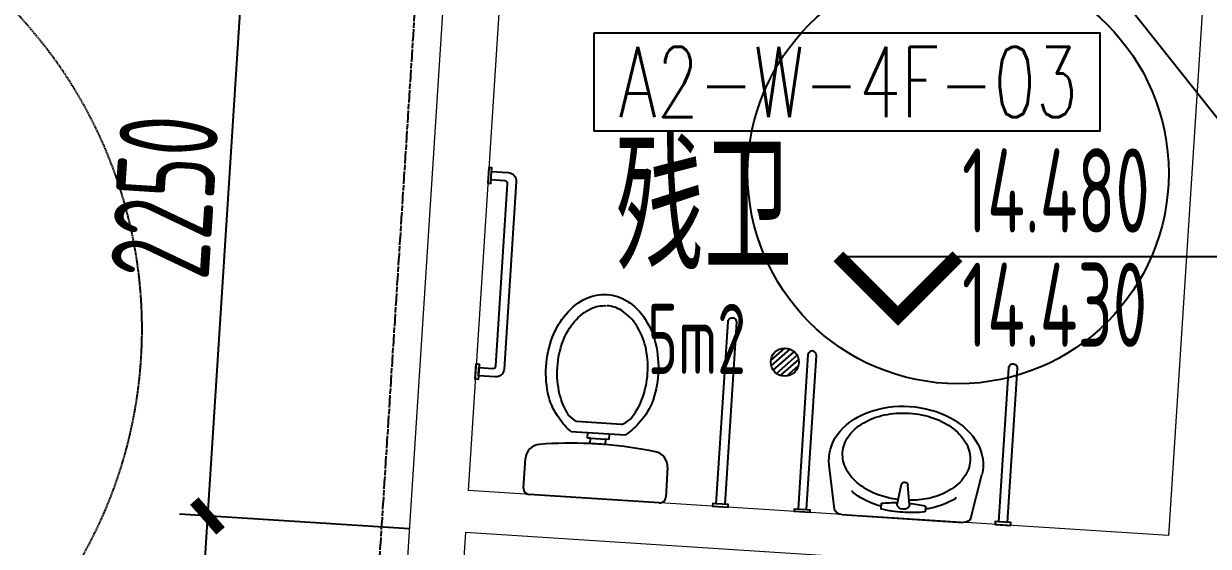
# Model space of a CAD drawing. Header units: millimetres. Extents: x 11677979 to 24947533, y -12764720 to -6308891.
# Drawn here: x 11799726 to 11803946, y -6393219 to -6391357 of the extents above; entities that cross this region are included whole.
import ezdxf
from ezdxf.enums import TextEntityAlignment as Align

# ---------------------------------------------------------------- set-up
doc = ezdxf.new("R2010")
doc.units = ezdxf.units.MM
doc.header["$LTSCALE"] = 10
for name, pattern in [('A2-RG-AXIS$0$CENTER', [2, 1.25, -0.25, 0.25, -0.25]), ('A2-RG-AXIS$0$DOTE', [2.4200000000000004, 2, -0.2, 0.02, -0.2]), ('A2-RI-F4$0$A2-RG-AXIS$0$CENTER', [2, 1.25, -0.25, 0.25, -0.25]), ('A2-RI-F4$0$A2-RG-AXIS$0$DOTE', [2.4200000000000004, 2, -0.2, 0.02, -0.2]), ('A2-RI-F4$0$A2-RV-F4$0$HIDDEN', [0.375, 0.25, -0.125]), ('A2-RV-F4$0$HIDDEN', [0.375, 0.25, -0.125])]:
    doc.linetypes.add(name, pattern=pattern)
for name, color, linetype in [('A2-RB-F4$0$$34$A-DIMS-100', 1, 'Continuous'), ('A2-RD-F4$0$A-1-1-X-toilel$0$A-FIXT', 55, 'Continuous'), ('A2-RD-F4$0$A-FIXT', 55, 'Continuous'), ('A2-RG-AXIS$0$A-GRID', 1, 'A2-RG-AXIS$0$CENTER'), ('A2-RI-F4$0$$1$A-SYMB-NUMB-T', 4, 'Continuous'), ('A2-RI-F4$0$$2$A-SYMB', 4, 'Continuous'), ('A2-RI-F4$0$A-SYMB', 4, 'Continuous'), ('A2-RI-F4$0$A-SYMB-AREA', 4, 'Continuous'), ('A2-RI-F4$0$A-SYMB-NAME', 4, 'Continuous'), ('A2-RI-F4$0$A2-RB-F4$0$$34$A-DIMS-100', 1, 'Continuous'), ('A2-RI-F4$0$A2-RD-F4$0$A-1-1-X-toilel$0$A-FIXT', 55, 'Continuous'), ('A2-RI-F4$0$A2-RD-F4$0$A-FIXT', 55, 'Continuous'), ('A2-RI-F4$0$A2-RG-AXIS$0$A-GRID', 1, 'A2-RI-F4$0$A2-RG-AXIS$0$CENTER'), ('A2-RI-F4$0$A2-RV-F4$0$A-SYMB', 4, 'Continuous'), ('A2-RV-F4$0$A-SYMB', 4, 'Continuous')]:
    doc.layers.add(name, color=color, linetype=linetype)
doc.layers.add('A2-RI-F4$0$A-WALL', color=7, linetype='Continuous', lineweight=5)
doc.styles.add('A2-RB-F4$0$$0$XD2008', font='hzs.shx', dxfattribs={"width": 0.7, "bigfont": 'hztxt.shx'})
doc.styles.add('A2-RI-F4$0$$0$XD2008', font='hzs.shx', dxfattribs={"width": 0.7, "bigfont": 'hztxt.shx'})
doc.styles.add('A2-RI-F4$0$$1$ECADI-TXT', font='simplex.shx', dxfattribs={"bigfont": 'hztxt.shx'})
doc.styles.add('A2-RI-F4$0$A2-RB-F4$0$$0$XD2008', font='hzs.shx', dxfattribs={"width": 0.7, "bigfont": 'hztxt.shx'})
doc.styles.add('A2-RI-F4$0$ECADI', font='hzs.shx', dxfattribs={"width": 0.7, "bigfont": 'hztxt.shx'})
doc.dimstyles.new('A2-RB-F4$0$$0$XD100$0', dxfattribs={"dimscale": 100, "dimtxt": 3.5, "dimasz": 1, "dimexe": 1, "dimexo": 2, "dimgap": 0.5, "dimtad": 1, "dimdec": 0, "dimdsep": 46, "dimtxsty": 'A2-RB-F4$0$$0$XD2008', "dimblk1": 'A2-RB-F4$0$$20$_ArchTick', "dimblk2": 'A2-RB-F4$0$$20$_ArchTick', "dimsah": 1, "dimcen": 2.5, "dimclrt": 4, "dimaunit": 1, "dimadec": 0, "dimazin": 0, "dimtfac": 1, "dimtdec": 0, "dimtix": 1, "dimtmove": 2, "dimatfit": 3, "dimfxl": 0, "dimtolj": 1, "dimtzin": 0, "dimarcsym": 0})
doc.dimstyles.new('A2-RI-F4$0$A2-RB-F4$0$$0$XD100$0', dxfattribs={"dimscale": 100, "dimtxt": 3.5, "dimasz": 1, "dimexe": 1, "dimexo": 2, "dimgap": 0.5, "dimtad": 1, "dimdec": 0, "dimdsep": 46, "dimtxsty": 'A2-RI-F4$0$A2-RB-F4$0$$0$XD2008', "dimblk1": 'A2-RI-F4$0$A2-RB-F4$0$$20$_ArchTick', "dimblk2": 'A2-RI-F4$0$A2-RB-F4$0$$20$_ArchTick', "dimsah": 1, "dimcen": 2.5, "dimclrt": 4, "dimaunit": 1, "dimadec": 0, "dimazin": 0, "dimtfac": 1, "dimtdec": 0, "dimtix": 1, "dimtmove": 2, "dimatfit": 3, "dimfxl": 0, "dimtolj": 1, "dimtzin": 0, "dimarcsym": 0})
pattern_1 = [(41.32146614567958, (11880929.24264596, -5759182.794517373), (-10.48199399718827, 11.92239182559058), [])]

# ---------------------------------------------------------------- blocks, each defined once
blk = doc.blocks.new('A2-RV-F4')
at = {"layer": 'A2-RV-F4$0$A-SYMB', "linetype": 'A2-RV-F4$0$HIDDEN'}
blk.add_arc((11798502.78281213, -6392446.420537992), 1645.164536889045, 270.8588554621286, 81.78349166502728, dxfattribs=at)
blk = doc.blocks.new('A2-RB-F4$0$$20$_ArchTick')
at = {"color": 0, "linetype": 'ByBlock', "const_width": 0.4}
blk.add_lwpolyline([(-0.5, -0.5), (0.5, 0.5)], dxfattribs=at)
blk = doc.blocks.new('*D267')
at = {"layer": 'A2-RB-F4$0$$34$A-DIMS-100', "color": 0, "lineweight": -2, "transparency": 16777216}
for p, q in [((11801100.31707512, -6393157.428807097), (11800280.98765041, -6393104.750277793)), ((11800380.78159869, -6393111.166498509), (11800313.15555462, -6394162.980368664)), ((11801032.69103106, -6394209.242677252), (11800213.36160635, -6394156.564147948))]:
    blk.add_line(p, q, dxfattribs=at)
at = {"layer": 'Defpoints', "color": 0, "transparency": 16777216}
for p in [(11801299.90497167, -6393170.261248529), (11800313.15555462, -6394162.980368664), (11801232.2789276, -6394222.075118684)]:
    blk.add_point(p, dxfattribs=at)
at = {"layer": 'A2-RB-F4$0$$34$A-DIMS-100', "color": 0, "lineweight": -2, "transparency": 16777216, "xscale": 100, "yscale": 100, "zscale": 100}
for p, rotation in [((11800380.78159869, -6393111.166498509), 86.32124926821922), ((11800313.15555462, -6394162.980368664), 266.3212492682192)]:
    blk.add_blockref('A2-RB-F4$0$$20$_ArchTick', p, dxfattribs=dict(at, rotation=rotation))
at = {"layer": 'A2-RB-F4$0$$34$A-DIMS-100', "color": 4, "transparency": 16777216, "insert": (11800122.43219304, -6393622.636936976), "char_height": 350, "attachment_point": 5, "rotation": 86.32124926821923, "style": 'A2-RB-F4$0$$0$XD2008'}
blk.add_mtext('\\A1;1050', dxfattribs=at)
blk = doc.blocks.new('*D272')
at = {"layer": 'A2-RB-F4$0$$34$A-DIMS-100', "color": 0, "lineweight": -2, "transparency": 16777216}
for p, q in [((11800525.23017658, -6390866.068067582), (11800380.87819862, -6393111.171163666)), ((11801244.66914051, -6390912.325380953), (11800425.43623905, -6390859.651679713)), ((11801100.31716255, -6393157.428477036), (11800281.08426109, -6393104.754775797))]:
    blk.add_line(p, q, dxfattribs=at)
at = {"layer": 'Defpoints', "color": 0, "transparency": 16777216}
for p in [(11801444.25701556, -6390925.15815669), (11800380.87819862, -6393111.171163666), (11801299.9050376, -6393170.261252774)]:
    blk.add_point(p, dxfattribs=at)
at = {"layer": 'A2-RB-F4$0$$34$A-DIMS-100', "color": 0, "lineweight": -2, "transparency": 16777216, "xscale": 100, "yscale": 100, "zscale": 100}
for p, rotation in [((11800525.23017658, -6390866.068067582), 86.32115329912503), ((11800380.87819862, -6393111.171163666), 266.3211532991251)]:
    blk.add_blockref('A2-RB-F4$0$$20$_ArchTick', p, dxfattribs=dict(at, rotation=rotation))
at = {"layer": 'A2-RB-F4$0$$34$A-DIMS-100', "color": 4, "transparency": 16777216, "insert": (11800228.51782816, -6391974.182742918), "char_height": 350, "attachment_point": 5, "rotation": 86.32115329912504, "style": 'A2-RB-F4$0$$0$XD2008'}
blk.add_mtext('\\A1;2250', dxfattribs=at)
blk = doc.blocks.new('A2-RD-F4$0$A1088D2A')
for p, q in [((-0.4300000000000068, 0), (0.4300000000000068, 0)), ((-0.4699999999999704, -0.235336267095184), (-0.4700000000000131, -0.0400000000000027)), ((0.4700000000000131, -0.03999999999999559), (0.4700000000000273, -0.2353362670951911)), ((-0.04999999999996874, -0.3957167111844767), (-0.04999999999998295, -0.3605386372609218)), ((0.05000000000001137, -0.3605386372609218), (0.04999999999999716, -0.3957167111844802)), ((-0.1762938147833138, -0.4309881117825811), (0.1809100379928869, -0.4309881117825811)), ((-0.06999999999997897, -0.3957167111844802), (-0.04999999999996874, -0.3957167111844767)), ((-0.06999999999999318, -0.4309881117825811), (-0.06999999999997897, -0.3957167111844802)), ((0.04999999999999716, -0.3957167111844802), (-0.04999999999996874, -0.3957167111844767)), ((0.04999999999999716, -0.3957167111844802), (0.07000000000000739, -0.3957167111844802)), ((0.07000000000000739, -0.3957167111844802), (0.07000000000000739, -0.4309881117825811)), ((-0.1484167180438694, -0.4997169248503378), (0.1484167180438694, -0.4997169248503378))]:
    blk.add_line(p, q)
for points in [[(0.002308111604786557, -1.35, -0.128380851963308), (-0.133145106430043, -1.314637976685676, -0.106267858386305), (-0.2593697823085719, -1.203377380979279, -0.0850651022026369), (-0.3381833015746485, -1.047009278842657, -0.07442225656738125), (-0.367760314940713, -0.8493990655887919, -0.07442225656738106), (-0.3381833015746487, -0.6517888523349271, -0.09398519693808477), (-0.2593697823085721, -0.5142866828826407, -0.0738717931688168), (-0.1762938147833138, -0.4309881117825811, -0.1309213330563596)], [(0.180910037992887, -0.4309881117825811, -0.07387179316881685), (0.2639860055181452, -0.5142866828826407, -0.09398519693808455), (0.3427995247842218, -0.6517888523349271, -0.0744222565673809), (0.3723765381502862, -0.8493990655887919, -0.07442225656738098), (0.3427995247842218, -1.047009278842656, -0.08506510220263751), (0.2639860055181452, -1.203377380979279, -0.106267858386305), (0.1377613296396161, -1.314637976685676, -0.1283808519633083), (0.002308111604786557, -1.35, -0.1309213330563591)], [(-0.1484167180438695, -0.4997169248503378, 0.07365400395430324), (-0.2043185169707629, -0.5395298440589007, 0.08506510220264732), (-0.2718499929185088, -0.6735140745154038, 0.07442225656737694), (-0.298175316120222, -0.8493990655887919, 0.07442225656738169), (-0.2718499929185058, -1.02528405666219, 0.08506510220263948), (-0.2043185169707648, -1.15926828711868, 0.1062678583862979), (-0.1014907335803409, -1.249905718790097, 0.1283808519633133), (-0.00230811160478661, -1.275798777969936, 0.1313960865787941)], [(0.1484167180438695, -0.4997169248503378, -0.07365400395430324), (0.2043185169707629, -0.5395298440589007, -0.08506510220264732), (0.2718499929185088, -0.6735140745154038, -0.07442225656737694), (0.298175316120222, -0.8493990655887919, -0.07442225656738169), (0.2718499929185058, -1.02528405666219, -0.08506510220263948), (0.2043185169707648, -1.15926828711868, -0.1062678583862979), (0.1014907335803409, -1.249905718790097, -0.1283808519633133), (0.002308111604786609, -1.275798777969936, -0.1313960865787941)]]:
    blk.add_lwpolyline(points, format="xyb")
for centre, radius, start, end in [((-0.4300000000000104, -0.0400000000000027), 0.0400000000000027, 89.99999999999491, 180), ((0.4300000000000104, -0.0400000000000027), 0.0400000000000027, 1.017777498068325e-11, 90.0000000000051), ((-0.3699999999999424, -0.2353362670952195), 0.1000000000000286, 179.9999999999796, 262.0681383419005), ((0.3700000000000063, -0.2353362670952266), 0.100000000000021, 277.931861658096, 2.035554996136651e-11), ((9.201519754475918e-13, 2.420261888217401), 2.781250000000108, 262.068138341904, 268.9699080231065), ((2.842084206866602e-14, 2.420261888217462), 2.781250000000046, 268.969908023125, 271.0300919768748), ((-8.704157186678607e-13, 2.420261888217535), 2.781250000000242, 271.0300919768929, 277.9318616580958)]:
    blk.add_arc(centre, radius, start, end)
blk = doc.blocks.new('A2-RD-F4$0$A1138DEA')
for p, q in [((-0.3927636137086615, 6.938893903907228e-18), (0.3927636137086615, 1.387778780781446e-17)), ((-0.4423044851607704, -0.04323967043957012), (-0.495408714521089, -0.4323967043957014)), ((-0.1432196805109342, -0.1229989703421986), (-0.1432196805109342, -0.07139552413829253)), ((0.1432196805109342, -0.1229989703421986), (0.1432196805109342, -0.07139552413829253)), ((0.4423044851607704, -0.0432396704395701), (0.495408714521089, -0.4323967043957014)), ((-0.0400000000042979, -0.1223238124105728), (-0.01999999999999605, -0.3031189123052189)), ((0.04000000000432635, -0.1223238124105728), (0.02000000000002444, -0.3031216592970014))]:
    blk.add_line(p, q)
for points in [[(-0.1432196805109342, -0.07139552413829253, -0.05721407740988281), (0, -0.05495333767752908, -0.05721407740988281), (0.1432196805109342, -0.07139552413829253, -0.08939163635842892)], [(-0.1432196805109342, -0.09549288078501045, 0.01935123864725767), (-0.1794910008482475, -0.1079872623795495, 0.09598487973281442), (-0.3302263031109938, -0.2028734967106221, 0.005433327307350601), (-0.3391695850187144, -0.2157528357154733, 0.0396768079174101)], [(-0.1432196805109342, -0.1229989703421986, 0.0421072784493531), (-0.03807097081942881, -0.1382933995871323, 0.04779628265507936)], [(0.03807100305846081, -0.1382933976414893, 0.04210726565028454), (0.1432196805109342, -0.1229989703421986, 0.08939163635842892)], [(0.1432196805109342, -0.09549288078501045, -0.01935123864725767), (0.1794910008482475, -0.1079872623795495, -0.09598487973281442), (0.3302263031109938, -0.2028734967106221, -0.005433327307350621), (0.3391695850187145, -0.2157528357154733, -0.0396768079174101)], [(-0.413728209128407, -0.5517825842742206, -0.1043760348732847), (-0.3826575721466482, -0.404564200196572, -0.1007372264283529), (-0.2925500222428626, -0.277487741738353, -0.0959848797327471), (-0.1595493456363305, -0.1937652614882986, -0.07203474914683745), (-0.03644752865323243, -0.1653808030430756, -0.09287503886144625)], [(0.03644758213753498, -0.165380807481476, -0.07203471854511913), (0.1595493456363305, -0.1937652614882986, -0.0959848797327471), (0.2925500222428627, -0.277487741738353, -0.1007372264283529), (0.3826575721466481, -0.404564200196572, -0.1043760348732848), (0.413728209128407, -0.5517825842742206, -0.1043760348732849), (0.382657572146648, -0.6990009683518695, -0.1007372264283531), (0.2925500222428627, -0.8260774268100881, -0.09598487973274651), (0.1595493456363302, -0.9097999070601427, -0.09287503886144569), (0, -0.9396940706774372, -0.09287503886144598), (-0.1595493456363306, -0.9097999070601426, -0.09598487973274758), (-0.2925500222428624, -0.8260774268100884, -0.1007372264283529), (-0.3826575721466482, -0.6990009683518689, -0.104376034873285), (-0.413728209128407, -0.5517825842742206, -0.1043760348732847)]]:
    blk.add_lwpolyline(points, format="xyb")
for centre, radius, start, end in [((-0.3927636137086615, -0.05), 0.05, 90, 172.2294337773191), ((0.3927636137086615, -0.04999999999999999), 0.05, 7.770566222680888, 90), ((1.4210854715202e-14, -0.1223238124105728), 0.04, 0, 180), ((1.4210854715202e-14, -0.3031202858011244), 0.02, 179.9960636902545, 359.9960649214303), ((0, -0.5), 0.5, 172.2294337773191, 7.770566222680937)]:
    blk.add_arc(centre, radius, start, end)
blk = doc.blocks.new('A2-RD-F4')
at = {"layer": 'A2-RD-F4$0$A-FIXT'}
h = blk.add_hatch(dxfattribs=at)
h.set_pattern_fill('ANSI31', color=256, scale=5, angle=-3.679119017259146, style=0)
h.set_pattern_definition(pattern_1)
h.paths.add_polyline_path([(11802487.16254279, -6392566.138696464, 1), (11802387.36857023, -6392559.72285349, 1)])
at = {"layer": 'A2-RD-F4$0$A-1-1-X-toilel$0$A-FIXT'}
blk.add_circle((11803054.91404072, -6391890.035484748), 750, dxfattribs=at)
at = {"layer": 'A2-RD-F4$0$A-FIXT'}
for points in [[(11801392.65124323, -6391883.568679003), (11801393.4532236, -6391871.09443243), (11801383.47382634, -6391870.452848133), (11801379.94511269, -6391925.339533038), (11801389.92450996, -6391925.981117337), (11801392.65124323, -6391883.568679003), (11801452.52762675, -6391887.418184796, -0.4142135623694013), (11801480.54106562, -6391919.281129456), (11801437.5549177, -6392587.900745567, -0.4142135623747999), (11801405.69197304, -6392615.914184444), (11801345.81558951, -6392612.064678727), (11801345.01360915, -6392624.538925244), (11801335.03421188, -6392623.897340947), (11801338.56292552, -6392569.010656038), (11801348.54232278, -6392569.652240334), (11801345.81558951, -6392612.064678671), (11801347.7403424, -6392582.126486905), (11801397.63732868, -6392585.334408381, 0.4142135623611608), (11801408.25831023, -6392575.996595422), (11801449.96128956, -6391927.335773819, 0.4142135623790621), (11801440.6234766, -6391916.714792265), (11801390.72649033, -6391913.506870767)], [(11802193.3494775, -6393067.37919491), (11802180.87523093, -6393066.577214543), (11802180.23364663, -6393076.556611806), (11802235.12033154, -6393080.085325453), (11802235.76191584, -6393070.105928184), (11802193.3494775, -6393067.37919491), (11802235.05245415, -6392418.718415003, -1.000002785864871), (11802264.99064592, -6392420.643167895), (11802223.2876692, -6393069.303947804)], [(11802514.43960411, -6393088.02236383), (11802526.91385068, -6393088.824344205), (11802526.27226638, -6393098.803741468), (11802471.38558148, -6393095.275027842), (11802472.02716578, -6393085.295630578), (11802514.43960411, -6393088.02236383), (11802549.72673777, -6392539.155556475, 1.000002785864871), (11802519.78854601, -6392537.230803587), (11802484.50141241, -6393086.09761095)], [(11803199.51918592, -6393132.066737539), (11803187.04493935, -6393131.264757171), (11803186.40335506, -6393141.244154437), (11803241.29003996, -6393144.77286808), (11803241.93162426, -6393134.793470815), (11803199.51918592, -6393132.066737539), (11803234.80631961, -6392583.199930189, -1.000002785864871), (11803264.74451137, -6392585.12468308), (11803229.45737762, -6393133.991490437)]]:
    blk.add_lwpolyline(points, format="xyb", dxfattribs=at)
blk.add_circle((11802437.26555652, -6392562.930774978), 50, dxfattribs=at)
at = {"layer": 'A2-RD-F4$0$A-1-1-X-toilel$0$A-FIXT', "xscale": -549.9999999992624, "yscale": 400.0000000009346, "zscale": 549.9999999992549, "rotation": 176.3214661458821}
blk.add_blockref('A2-RD-F4$0$A1138DEA', (11802856.33781072, -6393120.023947956), dxfattribs=at)
at = {"layer": 'A2-RD-F4$0$A-FIXT', "xscale": 539.9999999991524, "yscale": 539.9999999991524, "zscale": 539.9999999991524, "rotation": 176.3214661456819}
blk.add_blockref('A2-RD-F4$0$A1088D2A', (11801758.60411257, -6393049.449675247), dxfattribs=at)
blk = doc.blocks.new('A2-RG-AXIS')
at = {"layer": 'A2-RG-AXIS$0$A-GRID', "linetype": 'A2-RG-AXIS$0$DOTE'}
blk.add_line((11802922.03047649, -6363265.686525138), (11800933.12661143, -6394199.234877249), dxfattribs=at)
for radius, end in [(308699.9999999902, 95.4076440106419), (304099.9999999902, 95.40764399720393)]:
    blk.add_arc((11778730.70926435, -6694178.721949182), radius, 75.58928463849298, end, dxfattribs=at)
blk = doc.blocks.new('A2-RI-F4$0$5erhfh')
at = {"layer": 'A2-RI-F4$0$A-SYMB-AREA', "style": 'A2-RI-F4$0$ECADI', "width": 0.7}
blk.add_attdef('340M2', text='', height=2.5, dxfattribs=at).set_placement((0, 1.25), align=Align.MIDDLE_LEFT)
at = {"layer": 'A2-RI-F4$0$A-SYMB-NAME', "style": 'A2-RI-F4$0$ECADI', "width": 0.7}
blk.add_attdef('CHINESENAME', (-12.29193252821193, 3.0875), '', height=4.5, dxfattribs=at)
blk = doc.blocks.new('A2-RI-F4$0$A2-RB-F4$0$$20$_ArchTick')
at = {"color": 0, "linetype": 'ByBlock', "const_width": 0.4}
blk.add_lwpolyline([(-0.5, -0.5), (0.5, 0.5)], dxfattribs=at)
blk = doc.blocks.new('*D792')
at = {"layer": 'A2-RI-F4$0$A2-RB-F4$0$$34$A-DIMS-100', "color": 0, "lineweight": -2, "transparency": 16777216}
for p, q in [((11801100.31707512, -6393157.428807097), (11800280.98765041, -6393104.750277793)), ((11800380.78159869, -6393111.166498509), (11800313.15555462, -6394162.980368664)), ((11801032.69103106, -6394209.242677252), (11800213.36160635, -6394156.564147948))]:
    blk.add_line(p, q, dxfattribs=at)
at = {"layer": 'Defpoints', "color": 0, "transparency": 16777216}
for p in [(11801299.90497167, -6393170.261248529), (11800313.15555462, -6394162.980368664), (11801232.2789276, -6394222.075118684)]:
    blk.add_point(p, dxfattribs=at)
at = {"layer": 'A2-RI-F4$0$A2-RB-F4$0$$34$A-DIMS-100', "color": 0, "lineweight": -2, "transparency": 16777216, "xscale": 100, "yscale": 100, "zscale": 100}
for p, rotation in [((11800380.78159869, -6393111.166498509), 86.32124926821922), ((11800313.15555462, -6394162.980368664), 266.3212492682192)]:
    blk.add_blockref('A2-RI-F4$0$A2-RB-F4$0$$20$_ArchTick', p, dxfattribs=dict(at, rotation=rotation))
at = {"layer": 'A2-RI-F4$0$A2-RB-F4$0$$34$A-DIMS-100', "color": 4, "transparency": 16777216, "insert": (11800122.43219304, -6393622.636936976), "char_height": 350, "attachment_point": 5, "rotation": 86.32124926821923, "style": 'A2-RI-F4$0$A2-RB-F4$0$$0$XD2008'}
blk.add_mtext('\\A1;1050', dxfattribs=at)
blk = doc.blocks.new('*D797')
at = {"layer": 'A2-RI-F4$0$A2-RB-F4$0$$34$A-DIMS-100', "color": 0, "lineweight": -2, "transparency": 16777216}
for p, q in [((11800525.23017658, -6390866.068067582), (11800380.87819862, -6393111.171163666)), ((11801244.66914051, -6390912.325380953), (11800425.43623905, -6390859.651679713)), ((11801100.31716255, -6393157.428477036), (11800281.08426109, -6393104.754775797))]:
    blk.add_line(p, q, dxfattribs=at)
at = {"layer": 'Defpoints', "color": 0, "transparency": 16777216}
for p in [(11801444.25701556, -6390925.15815669), (11800380.87819862, -6393111.171163666), (11801299.9050376, -6393170.261252774)]:
    blk.add_point(p, dxfattribs=at)
at = {"layer": 'A2-RI-F4$0$A2-RB-F4$0$$34$A-DIMS-100', "color": 0, "lineweight": -2, "transparency": 16777216, "xscale": 100, "yscale": 100, "zscale": 100}
for p, rotation in [((11800525.23017658, -6390866.068067582), 86.32115329912503), ((11800380.87819862, -6393111.171163666), 266.3211532991251)]:
    blk.add_blockref('A2-RI-F4$0$A2-RB-F4$0$$20$_ArchTick', p, dxfattribs=dict(at, rotation=rotation))
at = {"layer": 'A2-RI-F4$0$A2-RB-F4$0$$34$A-DIMS-100', "color": 4, "transparency": 16777216, "insert": (11800228.51782816, -6391974.182742918), "char_height": 350, "attachment_point": 5, "rotation": 86.32115329912504, "style": 'A2-RI-F4$0$A2-RB-F4$0$$0$XD2008'}
blk.add_mtext('\\A1;2250', dxfattribs=at)
blk = doc.blocks.new('A2-RI-F4$0$A2-RD-F4$0$A1088D2A')
for p, q in [((-0.4300000000000068, 0), (0.4300000000000068, 0)), ((-0.4699999999999704, -0.235336267095184), (-0.4700000000000131, -0.0400000000000027)), ((0.4700000000000131, -0.03999999999999559), (0.4700000000000273, -0.2353362670951911)), ((-0.04999999999996874, -0.3957167111844767), (-0.04999999999998295, -0.3605386372609218)), ((0.05000000000001137, -0.3605386372609218), (0.04999999999999716, -0.3957167111844802)), ((-0.1762938147833138, -0.4309881117825811), (0.1809100379928869, -0.4309881117825811)), ((-0.06999999999997897, -0.3957167111844802), (-0.04999999999996874, -0.3957167111844767)), ((-0.06999999999999318, -0.4309881117825811), (-0.06999999999997897, -0.3957167111844802)), ((0.04999999999999716, -0.3957167111844802), (-0.04999999999996874, -0.3957167111844767)), ((0.04999999999999716, -0.3957167111844802), (0.07000000000000739, -0.3957167111844802)), ((0.07000000000000739, -0.3957167111844802), (0.07000000000000739, -0.4309881117825811)), ((-0.1484167180438694, -0.4997169248503378), (0.1484167180438694, -0.4997169248503378))]:
    blk.add_line(p, q)
for points in [[(0.002308111604786557, -1.35, -0.128380851963308), (-0.133145106430043, -1.314637976685676, -0.106267858386305), (-0.2593697823085719, -1.203377380979279, -0.0850651022026369), (-0.3381833015746485, -1.047009278842657, -0.07442225656738125), (-0.367760314940713, -0.8493990655887919, -0.07442225656738106), (-0.3381833015746487, -0.6517888523349271, -0.09398519693808477), (-0.2593697823085721, -0.5142866828826407, -0.0738717931688168), (-0.1762938147833138, -0.4309881117825811, -0.1309213330563596)], [(0.180910037992887, -0.4309881117825811, -0.07387179316881685), (0.2639860055181452, -0.5142866828826407, -0.09398519693808455), (0.3427995247842218, -0.6517888523349271, -0.0744222565673809), (0.3723765381502862, -0.8493990655887919, -0.07442225656738098), (0.3427995247842218, -1.047009278842656, -0.08506510220263751), (0.2639860055181452, -1.203377380979279, -0.106267858386305), (0.1377613296396161, -1.314637976685676, -0.1283808519633083), (0.002308111604786557, -1.35, -0.1309213330563591)], [(-0.1484167180438695, -0.4997169248503378, 0.07365400395430324), (-0.2043185169707629, -0.5395298440589007, 0.08506510220264732), (-0.2718499929185088, -0.6735140745154038, 0.07442225656737694), (-0.298175316120222, -0.8493990655887919, 0.07442225656738169), (-0.2718499929185058, -1.02528405666219, 0.08506510220263948), (-0.2043185169707648, -1.15926828711868, 0.1062678583862979), (-0.1014907335803409, -1.249905718790097, 0.1283808519633133), (-0.00230811160478661, -1.275798777969936, 0.1313960865787941)], [(0.1484167180438695, -0.4997169248503378, -0.07365400395430324), (0.2043185169707629, -0.5395298440589007, -0.08506510220264732), (0.2718499929185088, -0.6735140745154038, -0.07442225656737694), (0.298175316120222, -0.8493990655887919, -0.07442225656738169), (0.2718499929185058, -1.02528405666219, -0.08506510220263948), (0.2043185169707648, -1.15926828711868, -0.1062678583862979), (0.1014907335803409, -1.249905718790097, -0.1283808519633133), (0.002308111604786609, -1.275798777969936, -0.1313960865787941)]]:
    blk.add_lwpolyline(points, format="xyb")
for centre, radius, start, end in [((-0.4300000000000104, -0.0400000000000027), 0.0400000000000027, 89.99999999999491, 180), ((0.4300000000000104, -0.0400000000000027), 0.0400000000000027, 1.017777498068325e-11, 90.0000000000051), ((-0.3699999999999424, -0.2353362670952195), 0.1000000000000286, 179.9999999999796, 262.0681383419005), ((0.3700000000000063, -0.2353362670952266), 0.100000000000021, 277.931861658096, 2.035554996136651e-11), ((9.201519754475918e-13, 2.420261888217401), 2.781250000000108, 262.068138341904, 268.9699080231065), ((2.842084206866602e-14, 2.420261888217462), 2.781250000000046, 268.969908023125, 271.0300919768748), ((-8.704157186678607e-13, 2.420261888217535), 2.781250000000242, 271.0300919768929, 277.9318616580958)]:
    blk.add_arc(centre, radius, start, end)
blk = doc.blocks.new('A2-RI-F4$0$A2-RD-F4$0$A1138DEA')
for p, q in [((-0.3927636137086615, 6.938893903907228e-18), (0.3927636137086615, 1.387778780781446e-17)), ((-0.4423044851607704, -0.04323967043957012), (-0.495408714521089, -0.4323967043957014)), ((-0.1432196805109342, -0.1229989703421986), (-0.1432196805109342, -0.07139552413829253)), ((0.1432196805109342, -0.1229989703421986), (0.1432196805109342, -0.07139552413829253)), ((0.4423044851607704, -0.0432396704395701), (0.495408714521089, -0.4323967043957014)), ((-0.0400000000042979, -0.1223238124105728), (-0.01999999999999605, -0.3031189123052189)), ((0.04000000000432635, -0.1223238124105728), (0.02000000000002444, -0.3031216592970014))]:
    blk.add_line(p, q)
for points in [[(-0.1432196805109342, -0.07139552413829253, -0.05721407740988281), (0, -0.05495333767752908, -0.05721407740988281), (0.1432196805109342, -0.07139552413829253, -0.08939163635842892)], [(-0.1432196805109342, -0.09549288078501045, 0.01935123864725767), (-0.1794910008482475, -0.1079872623795495, 0.09598487973281442), (-0.3302263031109938, -0.2028734967106221, 0.005433327307350601), (-0.3391695850187144, -0.2157528357154733, 0.0396768079174101)], [(-0.1432196805109342, -0.1229989703421986, 0.0421072784493531), (-0.03807097081942881, -0.1382933995871323, 0.04779628265507936)], [(0.03807100305846081, -0.1382933976414893, 0.04210726565028454), (0.1432196805109342, -0.1229989703421986, 0.08939163635842892)], [(0.1432196805109342, -0.09549288078501045, -0.01935123864725767), (0.1794910008482475, -0.1079872623795495, -0.09598487973281442), (0.3302263031109938, -0.2028734967106221, -0.005433327307350621), (0.3391695850187145, -0.2157528357154733, -0.0396768079174101)], [(-0.413728209128407, -0.5517825842742206, -0.1043760348732847), (-0.3826575721466482, -0.404564200196572, -0.1007372264283529), (-0.2925500222428626, -0.277487741738353, -0.0959848797327471), (-0.1595493456363305, -0.1937652614882986, -0.07203474914683745), (-0.03644752865323243, -0.1653808030430756, -0.09287503886144625)], [(0.03644758213753498, -0.165380807481476, -0.07203471854511913), (0.1595493456363305, -0.1937652614882986, -0.0959848797327471), (0.2925500222428627, -0.277487741738353, -0.1007372264283529), (0.3826575721466481, -0.404564200196572, -0.1043760348732848), (0.413728209128407, -0.5517825842742206, -0.1043760348732849), (0.382657572146648, -0.6990009683518695, -0.1007372264283531), (0.2925500222428627, -0.8260774268100881, -0.09598487973274651), (0.1595493456363302, -0.9097999070601427, -0.09287503886144569), (0, -0.9396940706774372, -0.09287503886144598), (-0.1595493456363306, -0.9097999070601426, -0.09598487973274758), (-0.2925500222428624, -0.8260774268100884, -0.1007372264283529), (-0.3826575721466482, -0.6990009683518689, -0.104376034873285), (-0.413728209128407, -0.5517825842742206, -0.1043760348732847)]]:
    blk.add_lwpolyline(points, format="xyb")
for centre, radius, start, end in [((-0.3927636137086615, -0.05), 0.05, 90, 172.2294337773191), ((0.3927636137086615, -0.04999999999999999), 0.05, 7.770566222680888, 90), ((1.4210854715202e-14, -0.1223238124105728), 0.04, 0, 180), ((1.4210854715202e-14, -0.3031202858011244), 0.02, 179.9960636902545, 359.9960649214303), ((0, -0.5), 0.5, 172.2294337773191, 7.770566222680937)]:
    blk.add_arc(centre, radius, start, end)
blk = doc.blocks.new('A2-RI-F4$0$A2-RD-F4')
at = {"layer": 'A2-RI-F4$0$A2-RD-F4$0$A-FIXT'}
h = blk.add_hatch(dxfattribs=at)
h.set_pattern_fill('ANSI31', color=256, scale=5, angle=-3.679119017259146, style=0)
h.set_pattern_definition(pattern_1)
h.paths.add_polyline_path([(11802487.16254279, -6392566.138696464, 1), (11802387.36857023, -6392559.72285349, 1)])
at = {"layer": 'A2-RI-F4$0$A2-RD-F4$0$A-1-1-X-toilel$0$A-FIXT'}
blk.add_circle((11803054.91404072, -6391890.035484748), 750, dxfattribs=at)
at = {"layer": 'A2-RI-F4$0$A2-RD-F4$0$A-FIXT'}
for points in [[(11801392.65124323, -6391883.568679003), (11801393.4532236, -6391871.09443243), (11801383.47382634, -6391870.452848133), (11801379.94511269, -6391925.339533038), (11801389.92450996, -6391925.981117337), (11801392.65124323, -6391883.568679003), (11801452.52762675, -6391887.418184796, -0.4142135623694013), (11801480.54106562, -6391919.281129456), (11801437.5549177, -6392587.900745567, -0.4142135623747999), (11801405.69197304, -6392615.914184444), (11801345.81558951, -6392612.064678727), (11801345.01360915, -6392624.538925244), (11801335.03421188, -6392623.897340947), (11801338.56292552, -6392569.010656038), (11801348.54232278, -6392569.652240334), (11801345.81558951, -6392612.064678671), (11801347.7403424, -6392582.126486905), (11801397.63732868, -6392585.334408381, 0.4142135623611608), (11801408.25831023, -6392575.996595422), (11801449.96128956, -6391927.335773819, 0.4142135623790621), (11801440.6234766, -6391916.714792265), (11801390.72649033, -6391913.506870767)], [(11802193.3494775, -6393067.37919491), (11802180.87523093, -6393066.577214543), (11802180.23364663, -6393076.556611806), (11802235.12033154, -6393080.085325453), (11802235.76191584, -6393070.105928184), (11802193.3494775, -6393067.37919491), (11802235.05245415, -6392418.718415003, -1.000002785864871), (11802264.99064592, -6392420.643167895), (11802223.2876692, -6393069.303947804)], [(11802514.43960411, -6393088.02236383), (11802526.91385068, -6393088.824344205), (11802526.27226638, -6393098.803741468), (11802471.38558148, -6393095.275027842), (11802472.02716578, -6393085.295630578), (11802514.43960411, -6393088.02236383), (11802549.72673777, -6392539.155556475, 1.000002785864871), (11802519.78854601, -6392537.230803587), (11802484.50141241, -6393086.09761095)], [(11803199.51918592, -6393132.066737539), (11803187.04493935, -6393131.264757171), (11803186.40335506, -6393141.244154437), (11803241.29003996, -6393144.77286808), (11803241.93162426, -6393134.793470815), (11803199.51918592, -6393132.066737539), (11803234.80631961, -6392583.199930189, -1.000002785864871), (11803264.74451137, -6392585.12468308), (11803229.45737762, -6393133.991490437)]]:
    blk.add_lwpolyline(points, format="xyb", dxfattribs=at)
blk.add_circle((11802437.26555652, -6392562.930774978), 50, dxfattribs=at)
at = {"layer": 'A2-RI-F4$0$A2-RD-F4$0$A-1-1-X-toilel$0$A-FIXT', "xscale": -549.9999999992624, "yscale": 400.0000000009346, "zscale": 549.9999999992549, "rotation": 176.3214661458821}
blk.add_blockref('A2-RI-F4$0$A2-RD-F4$0$A1138DEA', (11802856.33781072, -6393120.023947956), dxfattribs=at)
at = {"layer": 'A2-RI-F4$0$A2-RD-F4$0$A-FIXT', "xscale": 539.9999999991524, "yscale": 539.9999999991524, "zscale": 539.9999999991524, "rotation": 176.3214661456819}
blk.add_blockref('A2-RI-F4$0$A2-RD-F4$0$A1088D2A', (11801758.60411257, -6393049.449675247), dxfattribs=at)
blk = doc.blocks.new('A2-RI-F4$0$A2-RG-AXIS')
at = {"layer": 'A2-RI-F4$0$A2-RG-AXIS$0$A-GRID', "linetype": 'A2-RI-F4$0$A2-RG-AXIS$0$DOTE'}
blk.add_line((11802922.03047649, -6363265.686525138), (11800933.12661143, -6394199.234877249), dxfattribs=at)
for radius, end in [(308699.9999999902, 95.4076440106419), (304099.9999999902, 95.40764399720393)]:
    blk.add_arc((11778730.70926435, -6694178.721949182), radius, 75.58928463849298, end, dxfattribs=at)
blk = doc.blocks.new('A2-RI-F4$0$A2-RV-F4')
at = {"layer": 'A2-RI-F4$0$A2-RV-F4$0$A-SYMB', "linetype": 'A2-RI-F4$0$A2-RV-F4$0$HIDDEN'}
blk.add_arc((11798502.78281213, -6392446.420537992), 1645.164536889045, 270.8588554621286, 81.78349166502728, dxfattribs=at)
blk = doc.blocks.new('A2-RI-F4$0$TERTDRG')
at = {"layer": 'A2-RI-F4$0$$1$A-SYMB-NUMB-T', "color": 1}
blk.add_lwpolyline([(0, 0), (1800.000000070781, 0), (1800.000000070781, -350.0000000158325), (0, -350.0000000158325)], close=True, dxfattribs=at)
at = {"layer": 'A2-RI-F4$0$$1$A-SYMB-NUMB-T', "style": 'A2-RI-F4$0$$1$ECADI-TXT', "width": 0.7}
blk.add_attdef('CODE', text='', height=250.0000000116415, dxfattribs=at).set_placement((904.9161918777972, -175.0000000083819), align=Align.MIDDLE_CENTER)
blk = doc.blocks.new('A2-RI-F4$0$$2$ECADI-TAG-HGHT（国标）')
at = {"color": 1}
blk.add_line((-2.121320343559546, 2.121320343559546), (11.76789873223262, 2.121320343559546), dxfattribs=at)
at = {"color": 1, "const_width": 0.5}
blk.add_lwpolyline([(-2.121320343559546, 2.121320343559546), (0, 0), (2.121320343559546, 2.121320343559546)], dxfattribs=at)
at = {"style": 'A2-RI-F4$0$$0$XD2008', "width": 0.7}
blk.add_attdef('FL', text='', height=3, dxfattribs=at).set_placement((-2.688785023899595, 2.967328765217609), align=Align.RIGHT)
for tag, p in [('F.F.L.', (2.283611041903605, 2.967328765217609)), ('T.O.S.', (2.283611041903605, -1.104423031572336))]:
    blk.add_attdef(tag, p, '', height=3, dxfattribs=at)
blk = doc.blocks.new('A2-RB-F4')
at = {"layer": 'A2-RB-F4$0$$34$A-DIMS-100'}
dim = blk.add_aligned_dim(p1=(11801444.25701556, -6390925.158156688), p2=(11801299.9050376, -6393170.261252772), distance=-920.9245188381383, dimstyle='A2-RB-F4$0$$0$XD100$0', dxfattribs=at)
dim.commit()
dim.dimension.update_dxf_attribs({"geometry": '*D272', "text_midpoint": (11800228.51782816, -6391974.182742918)})
dim = blk.add_aligned_dim(p1=(11801299.90497167, -6393170.261248531), p2=(11801232.2789276, -6394222.075118687), distance=-921.0211529804715, text='1050', dimstyle='A2-RB-F4$0$$0$XD100$0', dxfattribs=at)
dim.commit()
dim.dimension.update_dxf_attribs({"geometry": '*D267', "text_midpoint": (11800122.43219304, -6393622.636936976)})
blk = doc.blocks.new('A2-RI-F4$0$A2-RB-F4')
at = {"layer": 'A2-RI-F4$0$A2-RB-F4$0$$34$A-DIMS-100'}
dim = blk.add_aligned_dim(p1=(11801444.25701556, -6390925.158156688), p2=(11801299.9050376, -6393170.261252772), distance=-920.9245188381383, dimstyle='A2-RI-F4$0$A2-RB-F4$0$$0$XD100$0', dxfattribs=at)
dim.commit()
dim.dimension.update_dxf_attribs({"geometry": '*D797', "text_midpoint": (11800228.51782816, -6391974.182742918)})
dim = blk.add_aligned_dim(p1=(11801299.90497167, -6393170.261248531), p2=(11801232.2789276, -6394222.075118687), distance=-921.0211529804715, text='1050', dimstyle='A2-RI-F4$0$A2-RB-F4$0$$0$XD100$0', dxfattribs=at)
dim.commit()
dim.dimension.update_dxf_attribs({"geometry": '*D792', "text_midpoint": (11800122.43219304, -6393622.636936976)})
blk = doc.blocks.new('A2-RI-F4')
at = {"layer": 'A2-RI-F4$0$A-SYMB'}
blk.add_lwpolyline([(11803421.29724652, -6390992.257839357), (11804240.27448783, -6392022.865931192), (11805971.01611563, -6392022.865931192)], dxfattribs=at)
at = {"layer": 'A2-RI-F4$0$A-WALL'}
for p, q in [((11801276.75284762, -6390413.312012184), (11801032.85743155, -6394206.632935687)), ((11801476.3407272, -6390426.144717329), (11801309.52950053, -6393020.57033884)), ((11803932.70504684, -6391185.100357278), (11803804.37799539, -6393180.979153164)), ((11803804.37799539, -6393180.979153164), (11801309.52950053, -6393020.57033884)), ((11801299.90497167, -6393170.261248532), (11801232.31267132, -6394221.528596352)), ((11803794.75346653, -6393330.670062854), (11801299.90497167, -6393170.261248532))]:
    blk.add_line(p, q, dxfattribs=at)
for name in ['A2-RI-F4$0$A2-RG-AXIS', 'A2-RI-F4$0$A2-RB-F4', 'A2-RI-F4$0$A2-RV-F4', 'A2-RI-F4$0$A2-RD-F4']:
    blk.add_blockref(name, (0, 0))
ref = blk.add_blockref('A2-RI-F4$0$5erhfh', (11803062.87475932, -6392543.837765081), dxfattribs=dict(xscale=100, yscale=100, zscale=100))
ref.add_attrib('340M2', '5m2', (11801948.3255409, -6392605.238094671), dxfattribs={"layer": 'A2-RI-F4$0$A-SYMB-AREA', "height": 250, "style": 'A2-RI-F4$0$ECADI', "width": 0.7})
ref.add_attrib('CHINESENAME', '残卫', (11801833.68150652, -6392235.087764962), dxfattribs={"layer": 'A2-RI-F4$0$A-SYMB-NAME', "height": 450, "style": 'A2-RI-F4$0$ECADI', "width": 0.7})
at = {"layer": 'A2-RI-F4$0$$2$A-SYMB', "xscale": 100, "yscale": 100, "zscale": 100}
blk.add_blockref('A2-RI-F4$0$$2$ECADI-TAG-HGHT（国标）', (11802840.23753729, -6392398.289594281), dxfattribs=at).add_auto_attribs({'F.F.L.': '14.480', 'T.O.S.': '14.430'})
at = {"layer": 'A2-RI-F4$0$A-SYMB'}
blk.add_blockref('A2-RI-F4$0$TERTDRG', (11801758.89890332, -6391389.674113903), dxfattribs=at).add_auto_attribs({'CODE': 'A2-W-4F-03'})

msp = doc.modelspace()

# ---------------------------------------------------------------- block references
for name in ['A2-RI-F4', 'A2-RG-AXIS', 'A2-RB-F4', 'A2-RV-F4', 'A2-RD-F4']:
    msp.add_blockref(name, (0, 0))

doc.saveas('drawing.dxf')
